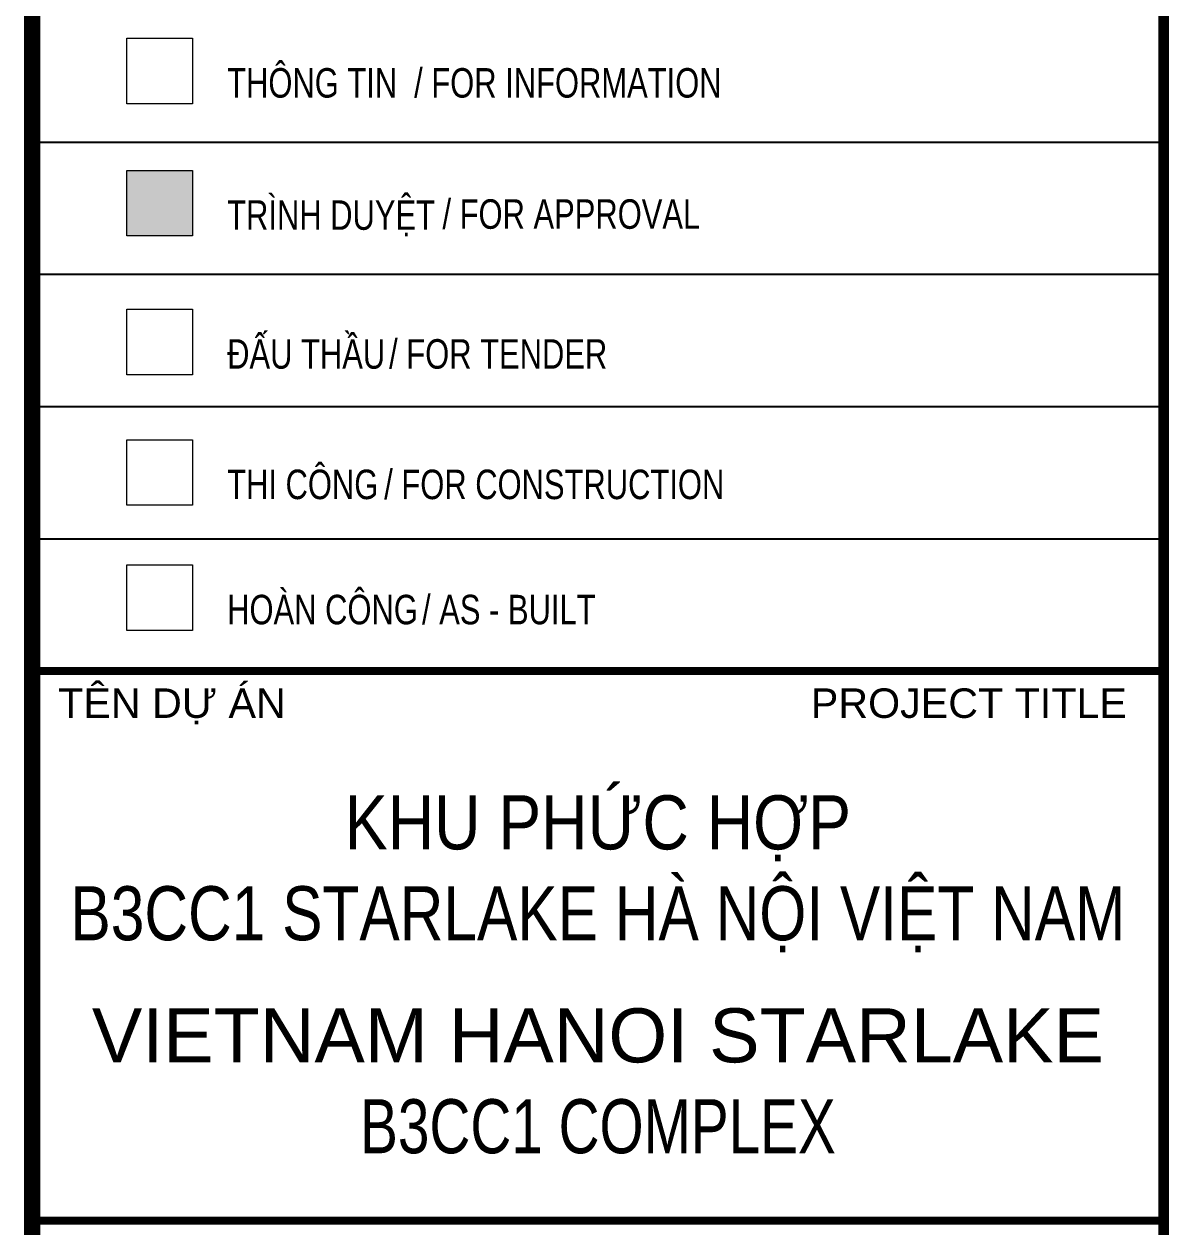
# Model space of a CAD drawing. Header units: millimetres. Extents: x -70 to 1, y -8 to 553.
# Drawn here: x -69.5 to 0.3, y 201 to 274.4 of the extents above; entities that cross this region are included whole.
import ezdxf
from ezdxf.enums import TextEntityAlignment as Align

# ---------------------------------------------------------------- set-up
doc = ezdxf.new("R2010")
doc.units = ezdxf.units.MM
doc.header["$MEASUREMENT"] = 0
for name, color, linetype, lineweight in [('CHG-C&S-TITLE BLOCK-A1-TD$0$G-ANNO-TTLB', 6, 'Continuous', 18), ('CHG-C&S-TITLE BLOCK-A1-TD$0$G-IMPT', 1, 'Continuous', 18), ('Doul-form', 8, 'Continuous', 13)]:
    doc.layers.add(name, color=color, linetype=linetype, lineweight=lineweight)
doc.layers.add('TABLE', color=9, linetype='Continuous')
doc.layers.add('vn_text', color=1, linetype='Continuous')
doc.styles.add('arial', font='arial.ttf')

msp = doc.modelspace()

# ---------------------------------------------------------------- hatches: boundary and pattern name
at = {"layer": 'CHG-C&S-TITLE BLOCK-A1-TD$0$G-IMPT'}
msp.add_hatch(color=256, dxfattribs=at).paths.add_polyline_path([(-63.235, 265.461), (-59.235, 265.461), (-59.235, 261.461), (-63.235, 261.461)])

# ---------------------------------------------------------------- linework, layer by layer
at = {"layer": 'CHG-C&S-TITLE BLOCK-A1-TD$0$G-ANNO-TTLB'}
for points in [[(-63.235, 273.524), (-59.235, 273.524), (-59.235, 269.524), (-63.235, 269.524)], [(-63.235, 265.461), (-59.235, 265.461), (-59.235, 261.461), (-63.235, 261.461)], [(-63.235, 256.988), (-59.235, 256.988), (-59.235, 252.988), (-63.235, 252.988)], [(-63.235, 249.03), (-59.235, 249.03), (-59.235, 245.03), (-63.235, 245.03)], [(-63.235, 241.393), (-59.235, 241.393), (-59.235, 237.393), (-63.235, 237.393)]]:
    msp.add_lwpolyline(points, close=True, dxfattribs=at)
at = {"layer": 'Doul-form', "lineweight": 40, "const_width": 0.65}
msp.add_lwpolyline([(0, -7.777), (-69, -7.777), (-69, 552), (0, 552)], close=True, dxfattribs=at)
at = {"layer": 'TABLE'}
for p, q in [((-69, 267.188), (0, 267.188)), ((-69, 259.121), (0, 259.121)), ((-69, 251.055), (0, 251.055)), ((-69, 242.988), (0, 242.988)), ((-69, 234.922), (0, 234.922))]:
    msp.add_line(p, q, dxfattribs=at)
for points, const_width in [([(-69, 552), (-69, -7.777)], 1), ([(-69, 234.922), (0, 234.922)], 0.5), ([(-69, 234.922), (0, 234.922)], 0.5), ([(-69, 201.39), (0, 201.39)], 0.5)]:
    msp.add_lwpolyline(points, dxfattribs=dict(at, const_width=const_width))

# ---------------------------------------------------------------- texts
at = {"layer": 'TABLE', "style": 'arial'}
msp.add_text('PROJECT TITLE', height=1.8, dxfattribs=at).set_placement((-21.517, 232.061))
at = {"layer": 'TABLE', "color": 1, "style": 'arial'}
for s, width, p in [('KHU PHỨC HỢP', 0.85, (-34.5, 224.037)), ('B3CC1 STARLAKE HÀ NỘI VIỆT NAM', 0.8, (-34.5, 218.494))]:
    msp.add_text(s, height=3.3, dxfattribs=dict(at, width=width)).set_placement(p, align=Align.CENTER)
at = {"layer": 'TABLE', "color": 9, "style": 'arial'}
msp.add_text('VIETNAM HANOI STARLAKE', height=3.3, dxfattribs=at).set_placement((-34.5, 211.043), align=Align.CENTER)
at = {"layer": 'TABLE', "color": 9, "style": 'arial', "width": 0.75}
msp.add_text('B3CC1 COMPLEX', height=3.3, dxfattribs=at).set_placement((-34.5, 205.5), align=Align.CENTER)
at = {"layer": 'vn_text', "style": 'arial', "width": 0.75}
for s, p in [('THÔNG TIN', (-57.113, 269.901)), ('TRÌNH DUYỆT', (-57.113, 261.838)), ('ĐẤU THẦU', (-57.113, 253.365)), ('THI CÔNG', (-57.113, 245.407)), ('HOÀN CÔNG', (-57.113, 237.77))]:
    msp.add_text(s, height=1.8, dxfattribs=at).set_placement(p)
at = {"layer": 'vn_text', "color": 9, "style": 'arial', "width": 0.75}
for s, p in [('/ FOR INFORMATION', (-45.71, 269.901)), ('/ FOR APPROVAL', (-43.982, 261.899)), ('/ FOR TENDER', (-47.236, 253.365)), ('/ FOR CONSTRUCTION', (-47.535, 245.407)), ('/ AS - BUILT', (-45.227, 237.77))]:
    msp.add_text(s, height=1.8, dxfattribs=at).set_placement(p)
at = {"layer": 'vn_text', "style": 'arial'}
msp.add_text('TÊN DỰ ÁN', height=1.8, dxfattribs=at).set_placement((-53.538, 232.061), align=Align.RIGHT)

doc.saveas('drawing.dxf')
